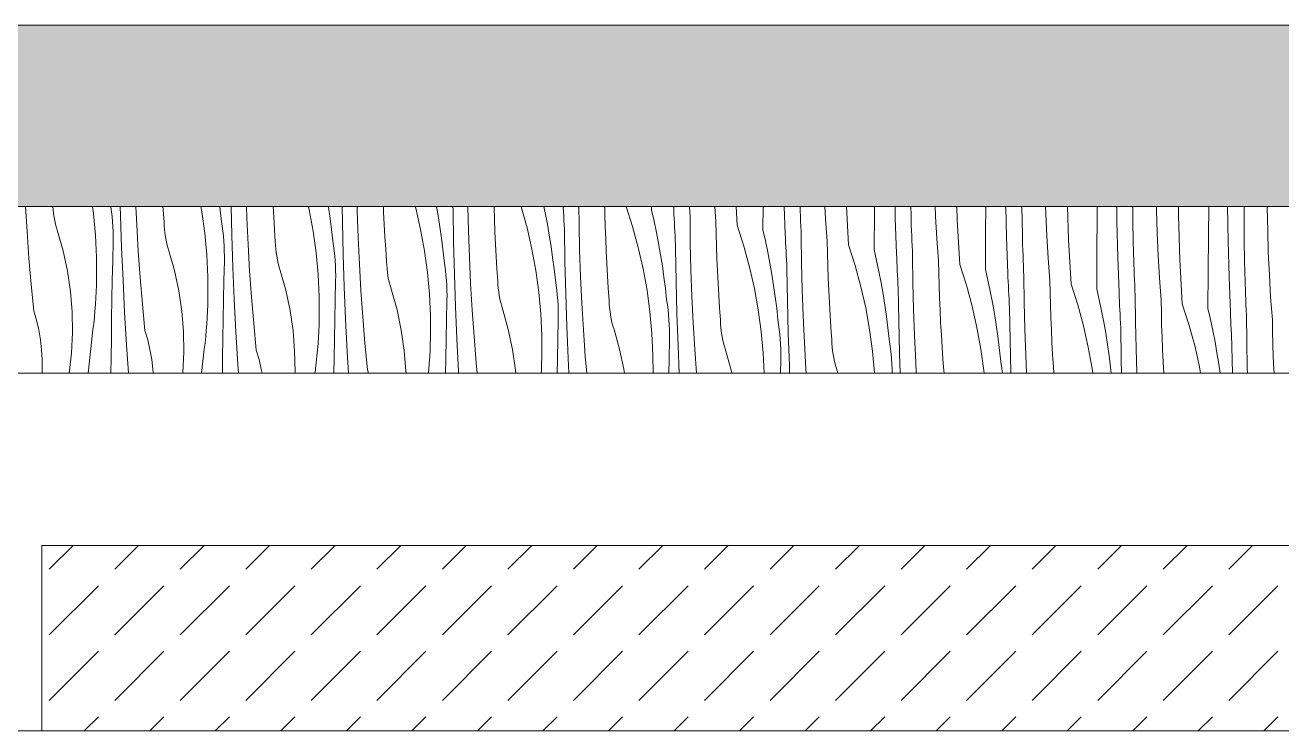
# Model space of a CAD drawing. Header units: millimetres. Extents: x -7826 to 55813, y 465 to 25965.
# Drawn here: x 33736 to 35092, y 20728 to 21489 of the extents above; entities that cross this region are included whole.
import ezdxf

# ---------------------------------------------------------------- set-up
doc = ezdxf.new("R2010")
doc.units = ezdxf.units.MM
doc.layers.add('2D Drafting - General2', color=251, linetype='Continuous', lineweight=15)
doc.layers.add('2D Drafting - General81', color=251, linetype='Continuous', lineweight=20)

# ---------------------------------------------------------------- blocks, each defined once
blk = doc.blocks.new('*X24')
at = {"layer": '2D Drafting - General81', "linetype": 'Continuous'}
for p, q in [((-65077.6, 69519.4), (-65079.2, 69546.6)), ((-65049.4, 69543), (-65049.7, 69546.6)), ((-65049, 69539), (-65049.4, 69543)), ((-65048.4, 69535.1), (-65049, 69539)), ((-65006.9, 69546.6), (-65005.8, 69538.8)), ((-65005.8, 69538.8), (-65003.7, 69515.4)), ((-64987.1, 69546.3), (-64987.1, 69546.6)), ((-64986.4, 69540.9), (-64987.1, 69546.3)), ((-64985.8, 69535.6), (-64986.4, 69540.9)), ((-64976.7, 69536.9), (-64977, 69546.6)), ((-64959.3, 69526.8), (-64960.2, 69546.6)), ((-64930.8, 69543), (-64931, 69546.6)), ((-64929.8, 69529.7), (-64930.8, 69543)), ((-64890, 69546.6), (-64888.9, 69540.9)), ((-64888.9, 69540.9), (-64885.8, 69517.6)), ((-64869.6, 69546.6), (-64869.1, 69542.6)), ((-64869.1, 69542.6), (-64867.8, 69530.4)), ((-64856.6, 69515.7), (-64857.4, 69546.6)), ((-64840.5, 69534.2), (-64841, 69546.6)), ((-64811.5, 69535.1), (-64812.2, 69546.6)), ((-64773.9, 69546.6), (-64773.1, 69542.9)), ((-64773.1, 69542.9), (-64768.9, 69519.8)), ((-64752.5, 69546.6), (-64752.3, 69545.8)), ((-64752.3, 69545.8), (-64750.6, 69533.6)), ((-64737.4, 69529.5), (-64737.7, 69546.6)), ((-64721.5, 69541.6), (-64721.6, 69546.6)), ((-64720.5, 69513), (-64721.5, 69541.6)), ((-64692.9, 69540.5), (-64693.1, 69546.6)), ((-64692.2, 69527.2), (-64692.9, 69540.5)), ((-64658.7, 69546.6), (-64658.2, 69544.7)), ((-64658.2, 69544.7), (-64653, 69521.7)), ((-64635.9, 69546.6), (-64634.2, 69536.7)), ((-64618, 69543.2), (-64618.1, 69546.6)), ((-64617.4, 69508.3), (-64618, 69543.2)), ((-64601.4, 69520.4), (-64602.1, 69546.6)), ((-64573.8, 69546), (-64573.8, 69546.6)), ((-64573.3, 69532.6), (-64573.8, 69546)), ((-64544.5, 69546.6), (-64544.4, 69546.2)), ((-64544.4, 69546.2), (-64538.1, 69523.5)), ((-64520, 69546.6), (-64518.6, 69539.7)), ((-64518.6, 69539.7), (-64516.2, 69527.6)), ((-64499, 69545.4), (-64499.1, 69546.6)), ((-64498.8, 69540.7), (-64499, 69545.4)), ((-64498.6, 69536), (-64498.8, 69540.7)), ((-64482, 69527.8), (-64482.3, 69546.6)), ((-64454.1, 69538.1), (-64454.3, 69546.6)), ((-64453.7, 69524.8), (-64454.1, 69538.1)), ((-64431.3, 69546.6), (-64424.3, 69525)), ((-64403.7, 69542.5), (-64403.7, 69546.6)), ((-64403.7, 69542.5), (-64401, 69530.5)), ((-64379.6, 69538.2), (-64379.9, 69546.6)), ((-64379.4, 69533.6), (-64379.6, 69538.2)), ((-64362.8, 69546.3), (-64362.8, 69546.6)), ((-64362.6, 69540.7), (-64362.8, 69546.3)), ((-64362.3, 69535.2), (-64362.6, 69540.7)), ((-64334.3, 69530.3), (-64335.5, 69546.6)), ((-64311.5, 69526.2), (-64312.5, 69546.6)), ((-64283.6, 69521.3), (-64283.5, 69546.6)), ((-64259.5, 69517.1), (-64260.6, 69546.6)), ((-64243.4, 69541.8), (-64243.5, 69546.6)), ((-64243.2, 69536.2), (-64243.4, 69541.8)), ((-64216, 69533.2), (-64216.8, 69546.6)), ((-64191.4, 69505.1), (-64193.6, 69546.6)), ((-64163.6, 69500.2), (-64163.3, 69539.5)), ((-64163.3, 69539.5), (-64163.3, 69546.6)), ((-64140.8, 69534), (-64141.1, 69546.6)), ((-64123.8, 69537.2), (-64124, 69546.6)), ((-64123.7, 69531.7), (-64123.8, 69537.2)), ((-64097.4, 69536.1), (-64097.9, 69546.6)), ((-64073.9, 69531.6), (-64074.3, 69546.6)), ((-64043.3, 69518.3), (-64043.1, 69546.6)), ((-64020.8, 69512.9), (-64021.6, 69546.6)), ((-64003.7, 69516.1), (-64004.4, 69546.6)), ((-63978.4, 69539), (-63978.6, 69546.6)), ((-63977.3, 69514.9), (-63978.4, 69539)), ((-63953.8, 69510.5), (-63954.9, 69546.6)), ((-63922.9, 69536.5), (-63922.8, 69546.6)), ((-63901.7, 69529.8), (-63901.9, 69546.6)), ((-63884.4, 69527.9), (-63884.5, 69546.6)), ((-63859.1, 69542), (-63859.1, 69546.6)), ((-63858.4, 69517.9), (-63859.1, 69542)), ((-63835.2, 69537.1), (-63835.2, 69546.6)), ((-63802.9, 69515.3), (-63802.6, 69546.6)), ((-63781.6, 69508.7), (-63782.2, 69546.6)), ((-63764.5, 69539.8), (-63764.5, 69546.6)), ((-63764.3, 69506.8), (-63764.5, 69539.8)), ((-63739.4, 69545), (-63739.4, 69546.6)), ((-63739, 69520.8), (-63739.4, 69545)), ((-65047.7, 69531.3), (-65048.4, 69535.1)), ((-65046.8, 69527.4), (-65047.7, 69531.3)), ((-65045.8, 69523.6), (-65046.8, 69527.4)), ((-65044.7, 69519.8), (-65045.8, 69523.6)), ((-64985.3, 69530.2), (-64985.8, 69535.6)), ((-64985, 69524.9), (-64985.3, 69530.2)), ((-64984.8, 69519.5), (-64985, 69524.9)), ((-64975.6, 69502), (-64976.7, 69536.9)), ((-64957.6, 69498.3), (-64959.3, 69526.8)), ((-64929.7, 69525.7), (-64929.8, 69529.7)), ((-64929.4, 69521.8), (-64929.7, 69525.7)), ((-64867, 69525.1), (-64867.8, 69530.4)), ((-64866.3, 69519.8), (-64867, 69525.1)), ((-64839.2, 69505.6), (-64840.5, 69534.2)), ((-64810.7, 69521.8), (-64811.5, 69535.1)), ((-64750.6, 69533.6), (-64749.1, 69521.5)), ((-64736.6, 69494.6), (-64737.4, 69529.5)), ((-64691.5, 69513.9), (-64692.2, 69527.2)), ((-64634.2, 69536.7), (-64632.3, 69524.6)), ((-64632.3, 69524.6), (-64630.5, 69512.5)), ((-64572.8, 69519.3), (-64573.3, 69532.6)), ((-64516.2, 69527.6), (-64514.1, 69515.6)), ((-64498.4, 69531.4), (-64498.6, 69536)), ((-64498.1, 69526.7), (-64498.4, 69531.4)), ((-64497.9, 69522), (-64498.1, 69526.7)), ((-64481.4, 69499.2), (-64482, 69527.8)), ((-64453.3, 69511.5), (-64453.7, 69524.8)), ((-64424.3, 69525), (-64418.1, 69502.3)), ((-64401, 69530.5), (-64398.5, 69518.5)), ((-64379.2, 69528.9), (-64379.4, 69533.6)), ((-64379, 69524.2), (-64379.2, 69528.9)), ((-64378.7, 69519.5), (-64379, 69524.2)), ((-64362, 69506.6), (-64362.3, 69535.2)), ((-64334, 69516.9), (-64334.3, 69530.3)), ((-64311.5, 69526.2), (-64304.2, 69503.8)), ((-64243, 69530.7), (-64243.2, 69536.2)), ((-64242.7, 69525.1), (-64243, 69530.7)), ((-64242.5, 69519.6), (-64242.7, 69525.1)), ((-64214.2, 69509.1), (-64216, 69533.2)), ((-64139.4, 69495.9), (-64140.8, 69534)), ((-64123.5, 69526.1), (-64123.7, 69531.7)), ((-64123.3, 69520.6), (-64123.5, 69526.1)), ((-64096, 69512), (-64097.4, 69536.1)), ((-64071.3, 69483.9), (-64073.9, 69531.6)), ((-63923.2, 69497.2), (-63922.9, 69536.5)), ((-63900.7, 69491.7), (-63901.7, 69529.8)), ((-63883.7, 69494.9), (-63884.4, 69527.9)), ((-63833.7, 69489.3), (-63835.2, 69537.1)), ((-65075.6, 69490.9), (-65077.6, 69519.4)), ((-65038.6, 69498.5), (-65044.7, 69519.8)), ((-65003.7, 69515.4), (-65002.6, 69491.9)), ((-64984.7, 69514.1), (-64984.8, 69519.5)), ((-64984.8, 69508.7), (-64984.7, 69514.1)), ((-64928.9, 69517.9), (-64929.4, 69521.8)), ((-64928.3, 69514), (-64928.9, 69517.9)), ((-64927.6, 69510.1), (-64928.3, 69514)), ((-64926.7, 69506.2), (-64927.6, 69510.1)), ((-64885.8, 69517.6), (-64883.6, 69494.2)), ((-64865.7, 69514.4), (-64866.3, 69519.8)), ((-64865.3, 69509.1), (-64865.7, 69514.4)), ((-64855.5, 69480.8), (-64856.6, 69515.7)), ((-64809.8, 69508.5), (-64810.7, 69521.8)), ((-64768.9, 69519.8), (-64765.7, 69496.5)), ((-64749.1, 69521.5), (-64747.7, 69509.3)), ((-64719.1, 69484.4), (-64720.5, 69513)), ((-64690.6, 69500.6), (-64691.5, 69513.9)), ((-64653, 69521.7), (-64648.8, 69498.6)), ((-64630.5, 69512.5), (-64629, 69500.3)), ((-64600.4, 69491.8), (-64601.4, 69520.4)), ((-64572.1, 69506), (-64572.8, 69519.3)), ((-64538.1, 69523.5), (-64532.9, 69500.6)), ((-64514.1, 69515.6), (-64512.2, 69503.4)), ((-64497.3, 69487.1), (-64497.9, 69522)), ((-64452.7, 69498.2), (-64453.3, 69511.5)), ((-64398.5, 69518.5), (-64396.2, 69506.5)), ((-64378.5, 69514.9), (-64378.7, 69519.5)), ((-64378.3, 69510.2), (-64378.5, 69514.9)), ((-64378.1, 69505.5), (-64378.3, 69510.2)), ((-64333.7, 69503.6), (-64334, 69516.9)), ((-64283.6, 69521.3), (-64280.9, 69509.4)), ((-64259.3, 69512.4), (-64259.5, 69517.1)), ((-64259.1, 69507.7), (-64259.3, 69512.4)), ((-64242.2, 69514), (-64242.5, 69519.6)), ((-64241.9, 69485.4), (-64242.2, 69514)), ((-64123.1, 69515), (-64123.3, 69520.6)), ((-64122.9, 69509.5), (-64123.1, 69515)), ((-64094.1, 69487.9), (-64096, 69512)), ((-64043.5, 69479), (-64043.3, 69518.3)), ((-64019.4, 69474.7), (-64020.8, 69512.9)), ((-64003.6, 69510.5), (-64003.7, 69516.1)), ((-64003.4, 69505), (-64003.6, 69510.5)), ((-63975.9, 69490.8), (-63977.3, 69514.9)), ((-63951.2, 69462.7), (-63953.8, 69510.5)), ((-63857.3, 69493.8), (-63858.4, 69517.9)), ((-63803.1, 69476), (-63802.9, 69515.3)), ((-63738.3, 69496.7), (-63739, 69520.8)), ((-65034, 69476.8), (-65038.6, 69498.5)), ((-64985.2, 69487.8), (-64984.8, 69508.7)), ((-64974.1, 69467.1), (-64975.6, 69502)), ((-64955.5, 69469.8), (-64957.6, 69498.3)), ((-64925.7, 69502.4), (-64926.7, 69506.2)), ((-64924.6, 69498.6), (-64925.7, 69502.4)), ((-64918.6, 69477.3), (-64924.6, 69498.6)), ((-64864.9, 69503.7), (-64865.3, 69509.1)), ((-64864.8, 69498.3), (-64864.9, 69503.7)), ((-64864.7, 69492.9), (-64864.8, 69498.3)), ((-64837.5, 69477.1), (-64839.2, 69505.6)), ((-64809.6, 69504.6), (-64809.8, 69508.5)), ((-64809.3, 69500.6), (-64809.6, 69504.6)), ((-64808.8, 69496.7), (-64809.3, 69500.6)), ((-64808.2, 69492.8), (-64808.8, 69496.7)), ((-64765.7, 69496.5), (-64763.6, 69473)), ((-64746.9, 69503.9), (-64747.7, 69509.3)), ((-64746.2, 69498.6), (-64746.9, 69503.9)), ((-64745.7, 69493.3), (-64746.2, 69498.6)), ((-64689.7, 69487.3), (-64690.6, 69500.6)), ((-64648.8, 69498.6), (-64645.6, 69475.3)), ((-64629, 69500.3), (-64627.7, 69488.1)), ((-64616.5, 69473.4), (-64617.4, 69508.3)), ((-64571.4, 69492.7), (-64572.1, 69506)), ((-64532.9, 69500.6), (-64528.7, 69477.4)), ((-64512.2, 69503.4), (-64510.5, 69491.3)), ((-64480.3, 69470.7), (-64481.4, 69499.2)), ((-64452.1, 69484.9), (-64452.7, 69498.2)), ((-64418.1, 69502.3), (-64412.9, 69479.4)), ((-64396.2, 69506.5), (-64394.1, 69494.4)), ((-64377.8, 69500.8), (-64378.1, 69505.5)), ((-64377.2, 69465.9), (-64377.8, 69500.8)), ((-64361.3, 69478), (-64362, 69506.6)), ((-64333.2, 69490.3), (-64333.7, 69503.6)), ((-64304.2, 69503.8), (-64298, 69481.2)), ((-64280.9, 69509.4), (-64278.4, 69497.3)), ((-64278.4, 69497.3), (-64276.1, 69485.3)), ((-64258.9, 69503), (-64259.1, 69507.7)), ((-64258.7, 69498.4), (-64258.9, 69503)), ((-64258.5, 69493.7), (-64258.7, 69498.4)), ((-64213.9, 69495.8), (-64214.2, 69509.1)), ((-64191.4, 69505.1), (-64184.2, 69482.7)), ((-64163.6, 69500.2), (-64160.9, 69488.2)), ((-64122.7, 69503.9), (-64122.9, 69509.5)), ((-64122.4, 69498.4), (-64122.7, 69503.9)), ((-64122.2, 69492.9), (-64122.4, 69498.4)), ((-64003.2, 69499.4), (-64003.4, 69505)), ((-64003, 69493.9), (-64003.2, 69499.4)), ((-63923.4, 69457.8), (-63923.2, 69497.2)), ((-63780.6, 69470.5), (-63781.6, 69508.7)), ((-63763.6, 69473.7), (-63764.3, 69506.8)), ((-63737.2, 69472.6), (-63738.3, 69496.7)), ((-65073.2, 69462.4), (-65075.6, 69490.9)), ((-65002.6, 69491.9), (-65002.6, 69468.4)), ((-64985.7, 69466.9), (-64985.2, 69487.8)), ((-64883.6, 69494.2), (-64882.5, 69470.7)), ((-64865.2, 69466.7), (-64864.7, 69487.6)), ((-64864.7, 69487.6), (-64864.7, 69492.9)), ((-64807.5, 69488.9), (-64808.2, 69492.8)), ((-64806.7, 69485.1), (-64807.5, 69488.9)), ((-64805.7, 69481.2), (-64806.7, 69485.1)), ((-64745.2, 69487.9), (-64745.7, 69493.3)), ((-64744.9, 69482.5), (-64745.2, 69487.9)), ((-64735.4, 69459.7), (-64736.6, 69494.6)), ((-64717.4, 69455.9), (-64719.1, 69484.4)), ((-64689.5, 69483.4), (-64689.7, 69487.3)), ((-64689.2, 69479.4), (-64689.5, 69483.4)), ((-64626.9, 69482.8), (-64627.7, 69488.1)), ((-64599.1, 69463.3), (-64600.4, 69491.8)), ((-64570.6, 69479.4), (-64571.4, 69492.7)), ((-64510.5, 69491.3), (-64508.9, 69479.1)), ((-64496.4, 69452.2), (-64497.3, 69487.1)), ((-64451.3, 69471.6), (-64452.1, 69484.9)), ((-64394.1, 69494.4), (-64392.1, 69482.3)), ((-64332.6, 69477), (-64333.2, 69490.3)), ((-64276.1, 69485.3), (-64274, 69473.2)), ((-64258.2, 69489), (-64258.5, 69493.7)), ((-64258, 69484.4), (-64258.2, 69489)), ((-64257.8, 69479.7), (-64258, 69484.4)), ((-64241.2, 69456.9), (-64241.9, 69485.4)), ((-64213.6, 69482.4), (-64213.9, 69495.8)), ((-64160.9, 69488.2), (-64158.4, 69476.2)), ((-64139.2, 69491.2), (-64139.4, 69495.9)), ((-64139, 69486.5), (-64139.2, 69491.2)), ((-64138.8, 69481.9), (-64139, 69486.5)), ((-64121.8, 69464.3), (-64122.2, 69492.9)), ((-64093.9, 69474.6), (-64094.1, 69487.9)), ((-64071.3, 69483.9), (-64064.1, 69461.5)), ((-64002.8, 69488.3), (-64003, 69493.9)), ((-64002.6, 69482.8), (-64002.8, 69488.3)), ((-63974.1, 69466.7), (-63975.9, 69490.8)), ((-63899.3, 69453.6), (-63900.7, 69491.7)), ((-63883.5, 69489.3), (-63883.7, 69494.9)), ((-63883.3, 69483.8), (-63883.5, 69489.3)), ((-63883.2, 69478.2), (-63883.3, 69483.8)), ((-63855.8, 69469.6), (-63857.3, 69493.8)), ((-63831.2, 69441.5), (-63833.7, 69489.3)), ((-65030.8, 69454.8), (-65034, 69476.8)), ((-64953.2, 69441.3), (-64955.5, 69469.8)), ((-64913.9, 69455.6), (-64918.6, 69477.3)), ((-64882.5, 69470.7), (-64882.5, 69447.2)), ((-64854, 69446), (-64855.5, 69480.8)), ((-64835.5, 69448.6), (-64837.5, 69477.1)), ((-64804.5, 69477.5), (-64805.7, 69481.2)), ((-64798.5, 69456.1), (-64804.5, 69477.5)), ((-64763.6, 69473), (-64762.5, 69449.5)), ((-64744.7, 69477.1), (-64744.9, 69482.5)), ((-64744.6, 69471.8), (-64744.7, 69477.1)), ((-64744.7, 69466.4), (-64744.6, 69471.8)), ((-64688.8, 69475.5), (-64689.2, 69479.4)), ((-64688.2, 69471.6), (-64688.8, 69475.5)), ((-64687.5, 69467.7), (-64688.2, 69471.6)), ((-64645.6, 69475.3), (-64643.5, 69451.9)), ((-64626.2, 69477.4), (-64626.9, 69482.8)), ((-64625.6, 69472.1), (-64626.2, 69477.4)), ((-64625.1, 69466.7), (-64625.6, 69472.1)), ((-64615.3, 69438.5), (-64616.5, 69473.4)), ((-64569.6, 69466.2), (-64570.6, 69479.4)), ((-64528.7, 69477.4), (-64525.6, 69454.1)), ((-64508.9, 69479.1), (-64507.6, 69466.9)), ((-64479, 69442.1), (-64480.3, 69470.7)), ((-64450.5, 69458.3), (-64451.3, 69471.6)), ((-64412.9, 69479.4), (-64408.7, 69456.3)), ((-64392.1, 69482.3), (-64390.4, 69470.1)), ((-64390.4, 69470.1), (-64388.9, 69457.9)), ((-64360.3, 69449.5), (-64361.3, 69478)), ((-64332, 69463.7), (-64332.6, 69477)), ((-64298, 69481.2), (-64292.8, 69458.2)), ((-64274, 69473.2), (-64272.1, 69461.1)), ((-64257.2, 69444.8), (-64257.8, 69479.7)), ((-64213.1, 69469.1), (-64213.6, 69482.4)), ((-64184.2, 69482.7), (-64177.9, 69460)), ((-64158.4, 69476.2), (-64156, 69464.1)), ((-64138.6, 69477.2), (-64138.8, 69481.9)), ((-64138.4, 69472.5), (-64138.6, 69477.2)), ((-64138.2, 69467.9), (-64138.4, 69472.5)), ((-64093.5, 69461.3), (-64093.9, 69474.6)), ((-64043.5, 69479), (-64040.8, 69467)), ((-64019.2, 69470), (-64019.4, 69474.7)), ((-64019, 69465.4), (-64019.2, 69470)), ((-64002.4, 69477.2), (-64002.6, 69482.8)), ((-64002.1, 69471.7), (-64002.4, 69477.2)), ((-64001.8, 69443.1), (-64002.1, 69471.7)), ((-63883, 69472.7), (-63883.2, 69478.2)), ((-63882.8, 69467.2), (-63883, 69472.7)), ((-63854, 69445.6), (-63855.8, 69469.6)), ((-63803.4, 69436.6), (-63803.1, 69476)), ((-63779.2, 69432.4), (-63780.6, 69470.5)), ((-63763.4, 69468.2), (-63763.6, 69473.7)), ((-63735.8, 69448.5), (-63737.2, 69472.6)), ((-65070.5, 69434), (-65073.2, 69462.4)), ((-65003, 69454.6), (-65002.7, 69461.5)), ((-65002.7, 69461.5), (-65002.6, 69468.4)), ((-64986, 69446.1), (-64985.7, 69466.9)), ((-64972.4, 69432.3), (-64974.1, 69467.1)), ((-64865.6, 69445.8), (-64865.2, 69466.7)), ((-64793.9, 69434.4), (-64798.5, 69456.1)), ((-64745.1, 69445.5), (-64744.7, 69466.4)), ((-64734, 69424.8), (-64735.4, 69459.7)), ((-64715.4, 69427.4), (-64717.4, 69455.9)), ((-64686.6, 69463.9), (-64687.5, 69467.7)), ((-64685.6, 69460.1), (-64686.6, 69463.9)), ((-64684.5, 69456.3), (-64685.6, 69460.1)), ((-64678.4, 69434.9), (-64684.5, 69456.3)), ((-64624.8, 69461.4), (-64625.1, 69466.7)), ((-64624.6, 69456), (-64624.8, 69461.4)), ((-64624.5, 69450.6), (-64624.6, 69456)), ((-64597.4, 69434.7), (-64599.1, 69463.3)), ((-64569.5, 69462.2), (-64569.6, 69466.2)), ((-64569.2, 69458.3), (-64569.5, 69462.2)), ((-64568.7, 69454.4), (-64569.2, 69458.3)), ((-64506.8, 69461.6), (-64507.6, 69466.9)), ((-64506.1, 69456.3), (-64506.8, 69461.6)), ((-64505.5, 69450.9), (-64506.1, 69456.3)), ((-64449.6, 69445), (-64450.5, 69458.3)), ((-64408.7, 69456.3), (-64405.5, 69433)), ((-64388.9, 69457.9), (-64387.5, 69445.7)), ((-64376.4, 69431), (-64377.2, 69465.9)), ((-64331.3, 69450.4), (-64332, 69463.7)), ((-64292.8, 69458.2), (-64288.6, 69435.1)), ((-64272.1, 69461.1), (-64270.3, 69448.9)), ((-64240.2, 69428.3), (-64241.2, 69456.9)), ((-64212.6, 69455.8), (-64213.1, 69469.1)), ((-64211.9, 69442.5), (-64212.6, 69455.8)), ((-64177.9, 69460), (-64172.7, 69437.1)), ((-64156, 69464.1), (-64153.9, 69452)), ((-64137.9, 69463.2), (-64138.2, 69467.9)), ((-64137.7, 69458.5), (-64137.9, 69463.2)), ((-64137.1, 69423.6), (-64137.7, 69458.5)), ((-64121.2, 69435.7), (-64121.8, 69464.3)), ((-64093.1, 69448), (-64093.5, 69461.3)), ((-64064.1, 69461.5), (-64057.9, 69438.8)), ((-64040.8, 69467), (-64038.3, 69455)), ((-64018.8, 69460.7), (-64019, 69465.4)), ((-64018.5, 69456), (-64018.8, 69460.7)), ((-64018.3, 69451.4), (-64018.5, 69456)), ((-63973.8, 69453.4), (-63974.1, 69466.7)), ((-63951.2, 69462.7), (-63944, 69440.3)), ((-63923.4, 69457.8), (-63920.7, 69445.8)), ((-63882.5, 69461.6), (-63882.8, 69467.2)), ((-63882.3, 69456.1), (-63882.5, 69461.6)), ((-63882, 69450.5), (-63882.3, 69456.1)), ((-63763.3, 69462.6), (-63763.4, 69468.2)), ((-63763.1, 69457.1), (-63763.3, 69462.6)), ((-63762.9, 69451.5), (-63763.1, 69457.1)), ((-65029, 69432.7), (-65030.8, 69454.8)), ((-65003.8, 69440.9), (-65003.4, 69447.8)), ((-65003.4, 69447.8), (-65003, 69454.6)), ((-64986.4, 69425.2), (-64986, 69446.1)), ((-64910.7, 69433.6), (-64913.9, 69455.6)), ((-64882.7, 69440.3), (-64882.5, 69447.2)), ((-64866, 69424.9), (-64865.6, 69445.8)), ((-64852.3, 69411.1), (-64854, 69446)), ((-64833.1, 69420.1), (-64835.5, 69448.6)), ((-64762.5, 69449.5), (-64762.4, 69426)), ((-64745.5, 69424.6), (-64745.1, 69445.5)), ((-64643.5, 69451.9), (-64642.4, 69428.4)), ((-64625, 69424.3), (-64624.6, 69445.2)), ((-64624.6, 69445.2), (-64624.5, 69450.6)), ((-64568.1, 69450.4), (-64568.7, 69454.4)), ((-64567.4, 69446.6), (-64568.1, 69450.4)), ((-64566.5, 69442.7), (-64567.4, 69446.6)), ((-64565.5, 69438.9), (-64566.5, 69442.7)), ((-64525.6, 69454.1), (-64523.4, 69430.7)), ((-64505.1, 69445.6), (-64505.5, 69450.9)), ((-64504.7, 69440.2), (-64505.1, 69445.6)), ((-64495.3, 69417.3), (-64496.4, 69452.2)), ((-64449.4, 69441), (-64449.6, 69445)), ((-64386.7, 69440.4), (-64387.5, 69445.7)), ((-64358.9, 69420.9), (-64360.3, 69449.5)), ((-64330.4, 69437.1), (-64331.3, 69450.4)), ((-64270.3, 69448.9), (-64268.8, 69436.8)), ((-64256.3, 69409.9), (-64257.2, 69444.8)), ((-64211.2, 69429.2), (-64211.9, 69442.5)), ((-64153.9, 69452), (-64152, 69439.9)), ((-64092.5, 69434.7), (-64093.1, 69448)), ((-64038.3, 69455), (-64036, 69443)), ((-64036, 69443), (-64033.8, 69430.9)), ((-64018.1, 69446.7), (-64018.3, 69451.4)), ((-64017.9, 69442), (-64018.1, 69446.7)), ((-64001.1, 69414.5), (-64001.8, 69443.1)), ((-63973.4, 69440.1), (-63973.8, 69453.4)), ((-63920.7, 69445.8), (-63918.2, 69433.8)), ((-63899.1, 69448.9), (-63899.3, 69453.6)), ((-63898.9, 69444.2), (-63899.1, 69448.9)), ((-63898.7, 69439.5), (-63898.9, 69444.2)), ((-63881.7, 69421.9), (-63882, 69450.5)), ((-63853.7, 69432.2), (-63854, 69445.6)), ((-63762.7, 69446), (-63762.9, 69451.5)), ((-63762.5, 69440.4), (-63762.7, 69446)), ((-63733.9, 69424.4), (-63735.8, 69448.5)), ((-65067.5, 69423.7), (-65070.5, 69434)), ((-65028.6, 69410.5), (-65029, 69432.7)), ((-65005, 69427.2), (-65004.4, 69434.1)), ((-65004.4, 69434.1), (-65003.8, 69440.9)), ((-64970.4, 69397.4), (-64972.4, 69432.3)), ((-64950.5, 69412.8), (-64953.2, 69441.3)), ((-64908.9, 69411.5), (-64910.7, 69433.6)), ((-64883.3, 69426.6), (-64882.9, 69433.5)), ((-64882.9, 69433.5), (-64882.7, 69440.3)), ((-64790.6, 69412.5), (-64793.9, 69434.4)), ((-64673.8, 69413.2), (-64678.4, 69434.9)), ((-64613.9, 69403.6), (-64615.3, 69438.5)), ((-64595.3, 69406.2), (-64597.4, 69434.7)), ((-64564.4, 69435.1), (-64565.5, 69438.9)), ((-64558.4, 69413.8), (-64564.4, 69435.1)), ((-64523.4, 69430.7), (-64522.3, 69407.2)), ((-64504.5, 69434.8), (-64504.7, 69440.2)), ((-64504.5, 69429.4), (-64504.5, 69434.8)), ((-64504.5, 69424), (-64504.5, 69429.4)), ((-64477.3, 69413.6), (-64479, 69442.1)), ((-64449.1, 69437.1), (-64449.4, 69441)), ((-64448.6, 69433.2), (-64449.1, 69437.1)), ((-64448, 69429.3), (-64448.6, 69433.2)), ((-64447.3, 69425.4), (-64448, 69429.3)), ((-64405.5, 69433), (-64403.4, 69409.5)), ((-64386, 69435.1), (-64386.7, 69440.4)), ((-64385.4, 69429.7), (-64386, 69435.1)), ((-64385, 69424.4), (-64385.4, 69429.7)), ((-64375.2, 69396.1), (-64376.4, 69431)), ((-64329.5, 69423.8), (-64330.4, 69437.1)), ((-64288.6, 69435.1), (-64285.4, 69411.8)), ((-64268.8, 69436.8), (-64267.5, 69424.6)), ((-64210.4, 69415.9), (-64211.2, 69429.2)), ((-64172.7, 69437.1), (-64168.5, 69413.9)), ((-64152, 69439.9), (-64150.3, 69427.8)), ((-64120.1, 69407.1), (-64121.2, 69435.7)), ((-64091.9, 69421.4), (-64092.5, 69434.7)), ((-64057.9, 69438.8), (-64052.7, 69415.9)), ((-64033.8, 69430.9), (-64031.9, 69418.8)), ((-64017.6, 69437.3), (-64017.9, 69442)), ((-64017, 69402.4), (-64017.6, 69437.3)), ((-63973, 69426.8), (-63973.4, 69440.1)), ((-63944, 69440.3), (-63937.8, 69417.6)), ((-63918.2, 69433.8), (-63915.9, 69421.8)), ((-63898.5, 69434.9), (-63898.7, 69439.5)), ((-63898.3, 69430.2), (-63898.5, 69434.9)), ((-63898, 69425.5), (-63898.3, 69430.2)), ((-63853.4, 69418.9), (-63853.7, 69432.2)), ((-63831.2, 69441.5), (-63824, 69419.2)), ((-63803.4, 69436.6), (-63800.7, 69424.7)), ((-63779, 69427.7), (-63779.2, 69432.4)), ((-63762.2, 69434.9), (-63762.5, 69440.4)), ((-63762, 69429.3), (-63762.2, 69434.9)), ((-63761.6, 69400.8), (-63762, 69429.3)), ((-65065, 69413.3), (-65067.5, 69423.7)), ((-65006.5, 69413.6), (-65005.7, 69420.4)), ((-65005.7, 69420.4), (-65005, 69427.2)), ((-64986.7, 69404.3), (-64986.4, 69425.2)), ((-64884.3, 69412.9), (-64883.8, 69419.7)), ((-64883.8, 69419.7), (-64883.3, 69426.6)), ((-64866.3, 69404), (-64866, 69424.9)), ((-64830.4, 69391.6), (-64833.1, 69420.1)), ((-64762.9, 69412.3), (-64762.6, 69419.2)), ((-64762.6, 69419.2), (-64762.4, 69426)), ((-64745.9, 69403.7), (-64745.5, 69424.6)), ((-64732.2, 69389.9), (-64734, 69424.8)), ((-64713, 69398.9), (-64715.4, 69427.4)), ((-64642.4, 69428.4), (-64642.4, 69404.9)), ((-64625.5, 69403.4), (-64625, 69424.3)), ((-64505, 69403.2), (-64504.5, 69424)), ((-64493.8, 69382.4), (-64495.3, 69417.3)), ((-64446.5, 69421.5), (-64447.3, 69425.4)), ((-64445.5, 69417.7), (-64446.5, 69421.5)), ((-64444.3, 69413.9), (-64445.5, 69417.7)), ((-64384.7, 69419), (-64385, 69424.4)), ((-64384.5, 69413.6), (-64384.7, 69419)), ((-64357.2, 69392.4), (-64358.9, 69420.9)), ((-64329.3, 69419.9), (-64329.5, 69423.8)), ((-64329, 69415.9), (-64329.3, 69419.9)), ((-64328.6, 69412), (-64329, 69415.9)), ((-64266.7, 69419.3), (-64267.5, 69424.6)), ((-64266, 69413.9), (-64266.7, 69419.3)), ((-64238.9, 69399.8), (-64240.2, 69428.3)), ((-64209.4, 69402.6), (-64210.4, 69415.9)), ((-64150.3, 69427.8), (-64148.7, 69415.6)), ((-64148.7, 69415.6), (-64147.4, 69403.4)), ((-64136.2, 69388.7), (-64137.1, 69423.6)), ((-64091.1, 69408.1), (-64091.9, 69421.4)), ((-64052.7, 69415.9), (-64048.5, 69392.7)), ((-64031.9, 69418.8), (-64030.2, 69406.6)), ((-63972.4, 69413.5), (-63973, 69426.8)), ((-63937.8, 69417.6), (-63932.6, 69394.7)), ((-63915.9, 69421.8), (-63913.8, 69409.7)), ((-63897.8, 69420.8), (-63898, 69425.5)), ((-63897.6, 69416.2), (-63897.8, 69420.8)), ((-63897, 69381.3), (-63897.6, 69416.2)), ((-63881, 69393.4), (-63881.7, 69421.9)), ((-63852.9, 69405.6), (-63853.4, 69418.9)), ((-63824, 69419.2), (-63817.7, 69396.5)), ((-63800.7, 69424.7), (-63798.2, 69412.7)), ((-63778.8, 69423), (-63779, 69427.7)), ((-63778.6, 69418.4), (-63778.8, 69423)), ((-63778.4, 69413.7), (-63778.6, 69418.4)), ((-63733.7, 69411.1), (-63733.9, 69424.4)), ((-65063.2, 69402.7), (-65065, 69413.3)), ((-65061.9, 69392), (-65063.2, 69402.7)), ((-65029.7, 69388.4), (-65028.6, 69410.5)), ((-65011.8, 69366.6), (-65006.5, 69413.6)), ((-64987, 69383.4), (-64986.7, 69404.3)), ((-64947.4, 69402.5), (-64950.5, 69412.8)), ((-64945, 69392.1), (-64947.4, 69402.5)), ((-64908.6, 69389.4), (-64908.9, 69411.5)), ((-64885.6, 69399.2), (-64884.9, 69406.1)), ((-64884.9, 69406.1), (-64884.3, 69412.9)), ((-64866.6, 69383.1), (-64866.3, 69404)), ((-64850.3, 69376.2), (-64852.3, 69411.1)), ((-64788.9, 69390.4), (-64790.6, 69412.5)), ((-64763.7, 69398.6), (-64763.2, 69405.4)), ((-64763.2, 69405.4), (-64762.9, 69412.3)), ((-64746.2, 69382.8), (-64745.9, 69403.7)), ((-64670.6, 69391.3), (-64673.8, 69413.2)), ((-64642.5, 69398), (-64642.4, 69404.9)), ((-64625.8, 69382.5), (-64625.5, 69403.4)), ((-64612.2, 69368.7), (-64613.9, 69403.6)), ((-64593, 69377.8), (-64595.3, 69406.2)), ((-64553.7, 69392.1), (-64558.4, 69413.8)), ((-64522.3, 69407.2), (-64522.3, 69383.7)), ((-64505.4, 69382.3), (-64505, 69403.2)), ((-64475.3, 69385.1), (-64477.3, 69413.6)), ((-64438.3, 69392.6), (-64444.3, 69413.9)), ((-64403.4, 69409.5), (-64402.3, 69386)), ((-64384.9, 69382), (-64384.5, 69402.9)), ((-64384.4, 69408.3), (-64384.5, 69413.6)), ((-64384.5, 69402.9), (-64384.4, 69408.3)), ((-64328, 69408.1), (-64328.6, 69412)), ((-64327.2, 69404.2), (-64328, 69408.1)), ((-64326.4, 69400.4), (-64327.2, 69404.2)), ((-64285.4, 69411.8), (-64283.3, 69388.4)), ((-64265.4, 69408.6), (-64266, 69413.9)), ((-64264.9, 69403.2), (-64265.4, 69408.6)), ((-64264.6, 69397.8), (-64264.9, 69403.2)), ((-64255.1, 69375), (-64256.3, 69409.9)), ((-64209.3, 69398.7), (-64209.4, 69402.6)), ((-64168.5, 69413.9), (-64165.4, 69390.6)), ((-64146.6, 69398.1), (-64147.4, 69403.4)), ((-64118.8, 69378.6), (-64120.1, 69407.1)), ((-64090.3, 69394.8), (-64091.1, 69408.1)), ((-64030.2, 69406.6), (-64028.7, 69394.4)), ((-64016.2, 69367.5), (-64017, 69402.4)), ((-64000.1, 69386), (-64001.1, 69414.5)), ((-63971.8, 69400.2), (-63972.4, 69413.5)), ((-63913.8, 69409.7), (-63911.9, 69397.6)), ((-63852.4, 69392.3), (-63852.9, 69405.6)), ((-63798.2, 69412.7), (-63795.8, 69400.6)), ((-63778.2, 69409), (-63778.4, 69413.7)), ((-63778, 69404.3), (-63778.2, 69409)), ((-63777.7, 69399.7), (-63778, 69404.3)), ((-63733.3, 69397.8), (-63733.7, 69411.1)), ((-65061.3, 69381.3), (-65061.9, 69392)), ((-65032.3, 69366.6), (-65029.7, 69388.4)), ((-64968.3, 69366.6), (-64970.4, 69397.4)), ((-64943.1, 69381.5), (-64945, 69392.1)), ((-64909.7, 69367.2), (-64908.6, 69389.4)), ((-64889.3, 69366.6), (-64886.4, 69392.4)), ((-64886.4, 69392.4), (-64885.6, 69399.2)), ((-64827.3, 69381.4), (-64830.4, 69391.6)), ((-64788.5, 69368.2), (-64788.9, 69390.4)), ((-64764.8, 69384.9), (-64764.2, 69391.7)), ((-64764.2, 69391.7), (-64763.7, 69398.6)), ((-64730.9, 69366.6), (-64732.2, 69389.9)), ((-64710.3, 69370.5), (-64713, 69398.9)), ((-64668.8, 69369.2), (-64670.6, 69391.3)), ((-64643.2, 69384.3), (-64642.8, 69391.1)), ((-64642.8, 69391.1), (-64642.5, 69398)), ((-64550.5, 69370.1), (-64553.7, 69392.1)), ((-64433.6, 69370.9), (-64438.3, 69392.6)), ((-64374, 69366.6), (-64375.2, 69396.1)), ((-64355.4, 69366.6), (-64357.2, 69392.4)), ((-64325.4, 69396.5), (-64326.4, 69400.4)), ((-64324.3, 69392.8), (-64325.4, 69396.5)), ((-64318.2, 69371.4), (-64324.3, 69392.8)), ((-64283.3, 69388.4), (-64282.3, 69366.6)), ((-64264.4, 69392.5), (-64264.6, 69397.8)), ((-64264.3, 69387.1), (-64264.4, 69392.5)), ((-64237.2, 69371.2), (-64238.9, 69399.8)), ((-64209, 69394.8), (-64209.3, 69398.7)), ((-64208.5, 69390.8), (-64209, 69394.8)), ((-64207.9, 69386.9), (-64208.5, 69390.8)), ((-64165.4, 69390.6), (-64163.2, 69367.2)), ((-64145.9, 69392.8), (-64146.6, 69398.1)), ((-64145.3, 69387.4), (-64145.9, 69392.8)), ((-64135.5, 69366.6), (-64136.2, 69388.7)), ((-64089.4, 69381.5), (-64090.3, 69394.8)), ((-64048.5, 69392.7), (-64045.3, 69369.4)), ((-64028.7, 69394.4), (-64027.3, 69382.2)), ((-63971.1, 69386.9), (-63971.8, 69400.2)), ((-63932.6, 69394.7), (-63928.4, 69371.6)), ((-63911.9, 69397.6), (-63910.1, 69385.4)), ((-63880.1, 69366.6), (-63881, 69393.4)), ((-63851.7, 69379), (-63852.4, 69392.3)), ((-63817.7, 69396.5), (-63812.5, 69373.5)), ((-63795.8, 69400.6), (-63793.7, 69388.5)), ((-63793.7, 69388.5), (-63791.8, 69376.4)), ((-63777.5, 69395), (-63777.7, 69399.7)), ((-63777, 69366.6), (-63777.5, 69395)), ((-63761, 69372.2), (-63761.6, 69400.8)), ((-63732.9, 69384.5), (-63733.3, 69397.8)), ((-65061.3, 69370.6), (-65061.3, 69381.3)), ((-64987.2, 69366.6), (-64987, 69383.4)), ((-64941.9, 69370.9), (-64943.1, 69381.5)), ((-64866.8, 69366.6), (-64866.6, 69383.1)), ((-64849.6, 69366.6), (-64850.3, 69376.2)), ((-64824.9, 69370.9), (-64827.3, 69381.4)), ((-64766.4, 69371.2), (-64765.6, 69378)), ((-64765.6, 69378), (-64764.8, 69384.9)), ((-64746.5, 69366.6), (-64746.2, 69382.8)), ((-64644.2, 69370.6), (-64643.6, 69377.4)), ((-64643.6, 69377.4), (-64643.2, 69384.3)), ((-64626.1, 69366.6), (-64625.8, 69382.5)), ((-64591.9, 69366.6), (-64593, 69377.8)), ((-64522.7, 69370), (-64522.5, 69376.8)), ((-64522.5, 69376.8), (-64522.3, 69383.7)), ((-64505.7, 69366.6), (-64505.4, 69382.3)), ((-64493, 69366.6), (-64493.8, 69382.4)), ((-64473.7, 69366.6), (-64475.3, 69385.1)), ((-64402.3, 69386), (-64402.2, 69366.6)), ((-64385.2, 69366.6), (-64384.9, 69382)), ((-64264.7, 69366.6), (-64264.4, 69381.7)), ((-64264.4, 69381.7), (-64264.3, 69387.1)), ((-64254.8, 69366.6), (-64255.1, 69375)), ((-64207.2, 69383.1), (-64207.9, 69386.9)), ((-64206.3, 69379.2), (-64207.2, 69383.1)), ((-64205.3, 69375.4), (-64206.3, 69379.2)), ((-64204.2, 69371.6), (-64205.3, 69375.4)), ((-64144.9, 69382), (-64145.3, 69387.4)), ((-64144.5, 69376.7), (-64144.9, 69382)), ((-64144.3, 69371.3), (-64144.5, 69376.7)), ((-64118.1, 69366.6), (-64118.8, 69378.6)), ((-64089.2, 69377.5), (-64089.4, 69381.5)), ((-64088.9, 69373.6), (-64089.2, 69377.5)), ((-64026.5, 69376.9), (-64027.3, 69382.2)), ((-64025.8, 69371.6), (-64026.5, 69376.9)), ((-63999.2, 69366.6), (-64000.1, 69386)), ((-63970.2, 69373.6), (-63971.1, 69386.9)), ((-63910.1, 69385.4), (-63908.6, 69373.3)), ((-63896.6, 69366.6), (-63897, 69381.3)), ((-63851, 69366.6), (-63851.7, 69379)), ((-63791.8, 69376.4), (-63790.4, 69366.6)), ((-63732.3, 69371.1), (-63732.9, 69384.5)), ((-65061.5, 69366.6), (-65061.3, 69370.6)), ((-64941.6, 69366.6), (-64941.9, 69370.9)), ((-64909.7, 69366.6), (-64909.7, 69367.2)), ((-64824.1, 69366.6), (-64824.9, 69370.9)), ((-64788.6, 69366.6), (-64788.5, 69368.2)), ((-64766.9, 69366.6), (-64766.4, 69371.2)), ((-64709.2, 69366.6), (-64710.3, 69370.5)), ((-64668.7, 69366.6), (-64668.8, 69369.2)), ((-64644.5, 69366.6), (-64644.2, 69370.6)), ((-64612, 69366.6), (-64612.2, 69368.7)), ((-64550.2, 69366.6), (-64550.5, 69370.1)), ((-64522.9, 69366.6), (-64522.7, 69370)), ((-64433, 69366.6), (-64433.6, 69370.9)), ((-64317.2, 69366.6), (-64318.2, 69371.4)), ((-64236.8, 69366.6), (-64237.2, 69371.2)), ((-64202.8, 69366.6), (-64204.2, 69371.6)), ((-64163.2, 69367.2), (-64163.2, 69366.6)), ((-64144.3, 69366.6), (-64144.3, 69371.3)), ((-64088.4, 69369.7), (-64088.9, 69373.6)), ((-64088, 69366.6), (-64088.4, 69369.7)), ((-64045.3, 69369.4), (-64045, 69366.6)), ((-64025.3, 69366.6), (-64025.8, 69371.6)), ((-64016.1, 69366.6), (-64016.2, 69367.5)), ((-63969.7, 69366.6), (-63970.2, 69373.6)), ((-63928.4, 69371.6), (-63927.7, 69366.6)), ((-63908.6, 69373.3), (-63907.9, 69366.6)), ((-63812.5, 69373.5), (-63811.3, 69366.6)), ((-63760.8, 69366.6), (-63761, 69372.2)), ((-63732.1, 69366.6), (-63732.3, 69371.1))]:
    blk.add_line(p, q, dxfattribs=at)
blk = doc.blocks.new('Wype_nienie_26')
at = {"layer": '2D Drafting - General2', "linetype": 'Continuous'}
for p, q in [((-55900.3, 69546.6), (-72935.9, 69546.6)), ((-72935.9, 69366.6), (-55900.3, 69366.6))]:
    blk.add_line(p, q, dxfattribs=at)
at = {"layer": '2D Drafting - General81', "linetype": 'Continuous'}
blk.add_blockref('*X24', (0, 0), dxfattribs=at)

msp = doc.modelspace()

# ---------------------------------------------------------------- hatches: boundary and pattern name
at = {"layer": '2D Drafting - General81', "linetype": 'Continuous'}
h = msp.add_hatch(dxfattribs=at)
h.set_pattern_fill('SOLID___DASHED', color=256, style=0, pattern_type=2)
h.set_pattern_definition([(45, (98815.82, -48252.71), (-70.71068, 70.71068), []), (45, (98780.46, -48217.35), (-70.71068, 70.71068), [75, -25])])
h.paths.add_polyline_path([(42915.51, 21293.88), (42915.51, 21489.43), (25880.53, 21489.43), (25879.94, 21293.88)], flags=0)
h = msp.add_hatch(dxfattribs=at)
h.set_pattern_fill('BETON', color=256, style=0, pattern_type=2)
h.set_pattern_definition([(45, (98815.82, -48252.71), (-70.71068, 70.71068), [75, -25]), (45, (98815.82, -48182), (-70.71068, 70.71068), [75, -25])])
h.paths.add_polyline_path([(39735.64, 20728.1), (39735.64, 20928.1), (33754.22, 20928.1), (33754.22, 20728.1)], flags=0)

# ---------------------------------------------------------------- linework, layer by layer
at = {"layer": '2D Drafting - General2', "linetype": 'Continuous'}
msp.add_line((39724.92, 20728.19), (27765.64, 20728.19), dxfattribs=at)
at = {"layer": '2D Drafting - General2', "linetype": 'Continuous', "flags": 128}
for points in [[(42915.51, 21293.88), (42915.51, 21489.43), (25880.53, 21489.43), (25879.94, 21293.88)], [(39735.64, 20728.1), (39735.64, 20928.1), (33754.22, 20928.1), (33754.22, 20728.1)]]:
    msp.add_lwpolyline(points, close=True, dxfattribs=at)

# ---------------------------------------------------------------- block references
at = {"layer": '2D Drafting - General81', "linetype": 'Continuous'}
msp.add_blockref('Wype_nienie_26', (98815.82, -48252.71), dxfattribs=at)

doc.saveas('drawing.dxf')
